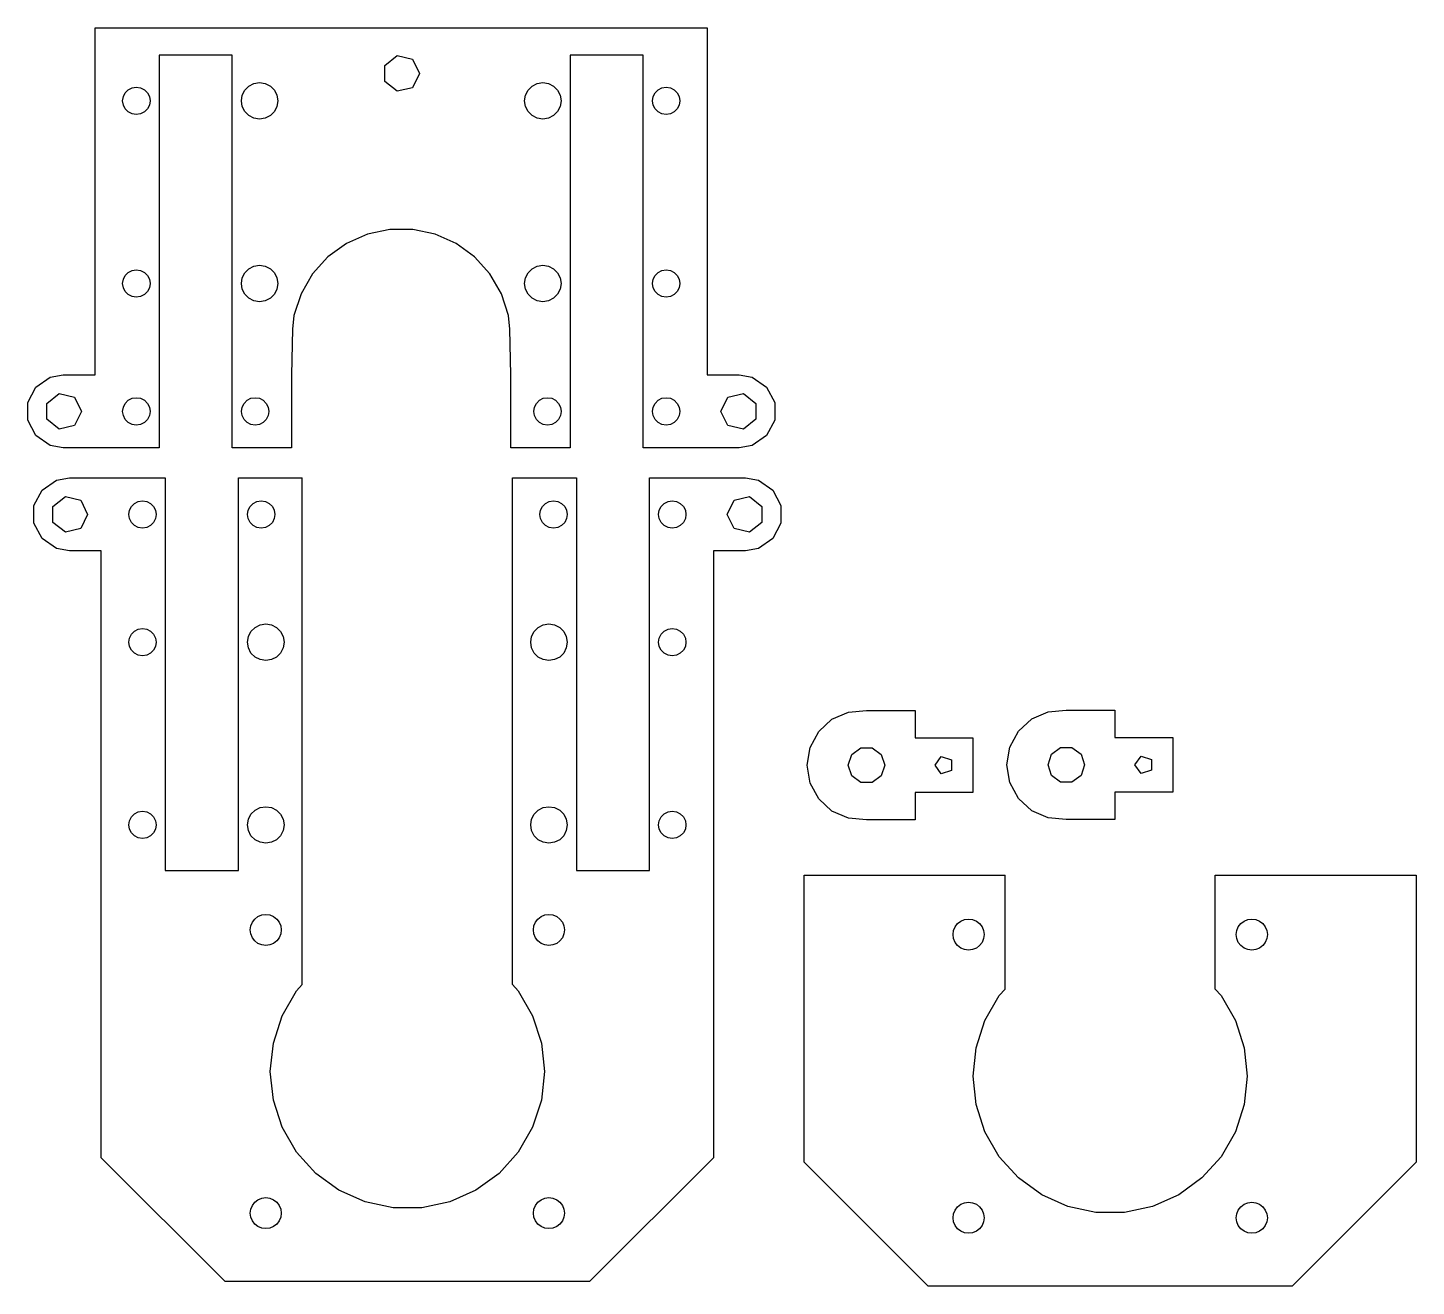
# Model space of a CAD drawing. Header units: inches. Extents: x -118 to 118, y -69 to 69.
# Drawn here: x -34 to 118, y -68.9 to 68.9 of the extents above; entities that cross this region are included whole.
import ezdxf

# ---------------------------------------------------------------- set-up
doc = ezdxf.new("R2010")
doc.units = ezdxf.units.IN
doc.header["$MEASUREMENT"] = 0

msp = doc.modelspace()

# ---------------------------------------------------------------- linework, layer by layer
for p, q in [((-26.58, 30.88), (-26.58, 68.88)), ((-26.58, 68.88), (40.42, 68.88)), ((40.42, 68.88), (40.42, 30.88)), ((-11.58, 65.88), (-19.58, 65.88)), ((-19.58, 65.88), (-19.58, 22.88)), ((-11.58, 22.88), (-11.58, 65.88)), ((5.12, 64.75), (6.48, 65.83)), ((6.48, 65.83), (8.17, 65.44)), ((8.17, 65.44), (8.92, 63.88)), ((33.42, 65.88), (25.42, 65.88)), ((25.42, 65.88), (25.42, 22.88)), ((33.42, 22.88), (33.42, 65.88)), ((5.12, 63.01), (5.12, 64.75)), ((8.92, 63.88), (8.17, 62.32)), ((-22.54, 62.31), (-22.08, 62.38)), ((-22.08, 62.38), (-21.61, 62.31)), ((-10.2, 62.06), (-9.75, 62.5)), ((-9.75, 62.5), (-9.2, 62.78)), ((-9.2, 62.78), (-8.58, 62.88)), ((-8.58, 62.88), (-7.96, 62.78)), ((-7.96, 62.78), (-7.4, 62.5)), ((-7.4, 62.5), (-6.96, 62.06)), ((6.48, 61.93), (5.12, 63.01)), ((8.17, 62.32), (6.48, 61.93)), ((20.8, 62.06), (21.25, 62.5)), ((21.25, 62.5), (21.8, 62.78)), ((21.8, 62.78), (22.42, 62.88)), ((22.42, 62.88), (23.04, 62.78)), ((23.04, 62.78), (23.6, 62.5)), ((23.6, 62.5), (24.04, 62.06)), ((35.46, 62.31), (35.92, 62.38)), ((35.92, 62.38), (36.39, 62.31)), ((-23.58, 60.88), (-23.5, 61.34)), ((-23.5, 60.42), (-23.58, 60.88)), ((-23.5, 61.34), (-23.29, 61.76)), ((-23.29, 61.76), (-22.96, 62.09)), ((-22.96, 62.09), (-22.54, 62.31)), ((-21.61, 62.31), (-21.2, 62.09)), ((-21.2, 62.09), (-20.86, 61.76)), ((-20.86, 61.76), (-20.65, 61.34)), ((-20.65, 61.34), (-20.58, 60.88)), ((-20.58, 60.88), (-20.65, 60.42)), ((-10.58, 60.88), (-10.48, 61.5)), ((-10.48, 60.26), (-10.58, 60.88)), ((-10.48, 61.5), (-10.2, 62.06)), ((-6.96, 62.06), (-6.68, 61.5)), ((-6.68, 61.5), (-6.58, 60.88)), ((-6.58, 60.88), (-6.68, 60.26)), ((20.42, 60.88), (20.52, 61.5)), ((20.52, 60.26), (20.42, 60.88)), ((20.52, 61.5), (20.8, 62.06)), ((24.04, 62.06), (24.32, 61.5)), ((24.32, 61.5), (24.42, 60.88)), ((24.42, 60.88), (24.32, 60.26)), ((34.42, 60.88), (34.5, 61.34)), ((34.5, 60.42), (34.42, 60.88)), ((34.5, 61.34), (34.71, 61.76)), ((34.71, 61.76), (35.04, 62.09)), ((35.04, 62.09), (35.46, 62.31)), ((36.39, 62.31), (36.8, 62.09)), ((36.8, 62.09), (37.14, 61.76)), ((37.14, 61.76), (37.35, 61.34)), ((37.35, 61.34), (37.42, 60.88)), ((37.42, 60.88), (37.35, 60.42)), ((-23.29, 60), (-23.5, 60.42)), ((-22.96, 59.67), (-23.29, 60)), ((-22.54, 59.45), (-22.96, 59.67)), ((-22.08, 59.38), (-22.54, 59.45)), ((-21.61, 59.45), (-22.08, 59.38)), ((-21.2, 59.67), (-21.61, 59.45)), ((-20.86, 60), (-21.2, 59.67)), ((-20.65, 60.42), (-20.86, 60)), ((-10.2, 59.7), (-10.48, 60.26)), ((-9.75, 59.26), (-10.2, 59.7)), ((-6.96, 59.7), (-7.4, 59.26)), ((-6.68, 60.26), (-6.96, 59.7)), ((20.8, 59.7), (20.52, 60.26)), ((21.25, 59.26), (20.8, 59.7)), ((24.04, 59.7), (23.6, 59.26)), ((24.32, 60.26), (24.04, 59.7)), ((34.71, 60), (34.5, 60.42)), ((35.04, 59.67), (34.71, 60)), ((35.46, 59.45), (35.04, 59.67)), ((35.92, 59.38), (35.46, 59.45)), ((36.39, 59.45), (35.92, 59.38)), ((36.8, 59.67), (36.39, 59.45)), ((37.14, 60), (36.8, 59.67)), ((37.35, 60.42), (37.14, 60)), ((-9.2, 58.98), (-9.75, 59.26)), ((-8.58, 58.88), (-9.2, 58.98)), ((-7.96, 58.98), (-8.58, 58.88)), ((-7.4, 59.26), (-7.96, 58.98)), ((21.8, 58.98), (21.25, 59.26)), ((22.42, 58.88), (21.8, 58.98)), ((23.04, 58.98), (22.42, 58.88)), ((23.6, 59.26), (23.04, 58.98)), ((3.21, 46.29), (0.92, 45.27)), ((5.67, 46.81), (3.21, 46.29)), ((8.18, 46.81), (5.67, 46.81)), ((10.63, 46.29), (8.18, 46.81)), ((12.92, 45.27), (10.63, 46.29)), ((0.92, 45.27), (-1.11, 43.8)), ((14.95, 43.8), (12.92, 45.27)), ((-9.75, 42.5), (-9.2, 42.78)), ((-9.2, 42.78), (-8.58, 42.88)), ((-8.58, 42.88), (-7.96, 42.78)), ((-7.96, 42.78), (-7.4, 42.5)), ((-1.11, 43.8), (-2.79, 41.93)), ((16.63, 41.93), (14.95, 43.8)), ((21.25, 42.5), (21.8, 42.78)), ((21.8, 42.78), (22.42, 42.88)), ((22.42, 42.88), (23.04, 42.78)), ((23.04, 42.78), (23.6, 42.5)), ((-23.58, 40.88), (-23.5, 41.34)), ((-23.5, 41.34), (-23.29, 41.76)), ((-23.29, 41.76), (-22.96, 42.09)), ((-22.96, 42.09), (-22.54, 42.31)), ((-22.54, 42.31), (-22.08, 42.38)), ((-22.08, 42.38), (-21.61, 42.31)), ((-21.61, 42.31), (-21.2, 42.09)), ((-21.2, 42.09), (-20.86, 41.76)), ((-20.86, 41.76), (-20.65, 41.34)), ((-20.65, 41.34), (-20.58, 40.88)), ((-10.58, 40.88), (-10.48, 41.5)), ((-10.48, 41.5), (-10.2, 42.06)), ((-10.2, 42.06), (-9.75, 42.5)), ((-7.4, 42.5), (-6.96, 42.06)), ((-6.96, 42.06), (-6.68, 41.5)), ((-6.68, 41.5), (-6.58, 40.88)), ((-2.79, 41.93), (-4.04, 39.76)), ((17.89, 39.76), (16.63, 41.93)), ((20.42, 40.88), (20.52, 41.5)), ((20.52, 41.5), (20.8, 42.06)), ((20.8, 42.06), (21.25, 42.5)), ((23.6, 42.5), (24.04, 42.06)), ((24.04, 42.06), (24.32, 41.5)), ((24.32, 41.5), (24.42, 40.88)), ((34.42, 40.88), (34.5, 41.34)), ((34.5, 41.34), (34.71, 41.76)), ((34.71, 41.76), (35.04, 42.09)), ((35.04, 42.09), (35.46, 42.31)), ((35.46, 42.31), (35.92, 42.38)), ((35.92, 42.38), (36.39, 42.31)), ((36.39, 42.31), (36.8, 42.09)), ((36.8, 42.09), (37.14, 41.76)), ((37.14, 41.76), (37.35, 41.34)), ((37.35, 41.34), (37.42, 40.88)), ((-23.5, 40.42), (-23.58, 40.88)), ((-23.29, 40), (-23.5, 40.42)), ((-22.96, 39.67), (-23.29, 40)), ((-22.54, 39.45), (-22.96, 39.67)), ((-21.2, 39.67), (-21.61, 39.45)), ((-20.86, 40), (-21.2, 39.67)), ((-20.65, 40.42), (-20.86, 40)), ((-20.58, 40.88), (-20.65, 40.42)), ((-10.48, 40.26), (-10.58, 40.88)), ((-10.2, 39.7), (-10.48, 40.26)), ((-9.75, 39.26), (-10.2, 39.7)), ((-6.96, 39.7), (-7.4, 39.26)), ((-6.68, 40.26), (-6.96, 39.7)), ((-6.58, 40.88), (-6.68, 40.26)), ((-4.04, 39.76), (-4.82, 37.37)), ((18.66, 37.37), (17.89, 39.76)), ((20.52, 40.26), (20.42, 40.88)), ((20.8, 39.7), (20.52, 40.26)), ((21.25, 39.26), (20.8, 39.7)), ((24.04, 39.7), (23.6, 39.26)), ((24.32, 40.26), (24.04, 39.7)), ((24.42, 40.88), (24.32, 40.26)), ((34.5, 40.42), (34.42, 40.88)), ((34.71, 40), (34.5, 40.42)), ((35.04, 39.67), (34.71, 40)), ((35.46, 39.45), (35.04, 39.67)), ((36.8, 39.67), (36.39, 39.45)), ((37.14, 40), (36.8, 39.67)), ((37.35, 40.42), (37.14, 40)), ((37.42, 40.88), (37.35, 40.42)), ((-22.08, 39.38), (-22.54, 39.45)), ((-21.61, 39.45), (-22.08, 39.38)), ((-9.2, 38.98), (-9.75, 39.26)), ((-8.58, 38.88), (-9.2, 38.98)), ((-7.96, 38.98), (-8.58, 38.88)), ((-7.4, 39.26), (-7.96, 38.98)), ((21.8, 38.98), (21.25, 39.26)), ((22.42, 38.88), (21.8, 38.98)), ((23.04, 38.98), (22.42, 38.88)), ((23.6, 39.26), (23.04, 38.98)), ((35.92, 39.38), (35.46, 39.45)), ((36.39, 39.45), (35.92, 39.38)), ((-4.82, 37.37), (-4.97, 35.88)), ((18.82, 35.88), (18.66, 37.37)), ((-4.97, 35.88), (-5.08, 30.88)), ((18.92, 30.88), (18.82, 35.88)), ((-33.07, 29.53), (-31.5, 30.62)), ((-31.5, 30.62), (-30.08, 30.88)), ((-30.08, 30.88), (-26.58, 30.88)), ((-5.08, 30.88), (-5.08, 22.88)), ((18.92, 22.88), (18.92, 30.88)), ((40.42, 30.88), (43.92, 30.88)), ((43.92, 30.88), (45.34, 30.62)), ((45.34, 30.62), (46.92, 29.53)), ((-33.96, 27.84), (-33.07, 29.53)), ((46.92, 29.53), (47.81, 27.84)), ((-33.96, 25.92), (-33.96, 27.84)), ((-31.88, 27.75), (-30.52, 28.83)), ((-31.88, 26.01), (-31.88, 27.75)), ((-30.52, 28.83), (-28.83, 28.44)), ((-28.83, 28.44), (-28.08, 26.88)), ((-23.5, 27.34), (-23.29, 27.76)), ((-23.29, 27.76), (-22.96, 28.09)), ((-22.96, 28.09), (-22.54, 28.31)), ((-22.54, 28.31), (-22.08, 28.38)), ((-22.08, 28.38), (-21.61, 28.31)), ((-21.61, 28.31), (-21.2, 28.09)), ((-21.2, 28.09), (-20.86, 27.76)), ((-20.86, 27.76), (-20.65, 27.34)), ((-10.5, 27.34), (-10.29, 27.76)), ((-10.29, 27.76), (-9.96, 28.09)), ((-9.96, 28.09), (-9.54, 28.31)), ((-9.54, 28.31), (-9.08, 28.38)), ((-9.08, 28.38), (-8.61, 28.31)), ((-8.61, 28.31), (-8.2, 28.09)), ((-8.2, 28.09), (-7.86, 27.76)), ((-7.86, 27.76), (-7.65, 27.34)), ((21.5, 27.34), (21.71, 27.76)), ((21.71, 27.76), (22.04, 28.09)), ((22.04, 28.09), (22.46, 28.31)), ((22.46, 28.31), (22.92, 28.38)), ((22.92, 28.38), (23.39, 28.31)), ((23.39, 28.31), (23.8, 28.09)), ((23.8, 28.09), (24.14, 27.76)), ((24.14, 27.76), (24.35, 27.34)), ((34.5, 27.34), (34.71, 27.76)), ((34.71, 27.76), (35.04, 28.09)), ((35.04, 28.09), (35.46, 28.31)), ((35.46, 28.31), (35.92, 28.38)), ((35.92, 28.38), (36.39, 28.31)), ((36.39, 28.31), (36.8, 28.09)), ((36.8, 28.09), (37.14, 27.76)), ((37.14, 27.76), (37.35, 27.34)), ((41.92, 26.88), (42.68, 28.44)), ((42.68, 28.44), (44.37, 28.83)), ((44.37, 28.83), (45.72, 27.75)), ((45.72, 27.75), (45.72, 26.01)), ((47.81, 27.84), (47.81, 25.92)), ((-33.07, 24.23), (-33.96, 25.92)), ((-30.52, 24.93), (-31.88, 26.01)), ((-28.08, 26.88), (-28.83, 25.32)), ((-23.58, 26.88), (-23.5, 27.34)), ((-23.5, 26.42), (-23.58, 26.88)), ((-23.29, 26), (-23.5, 26.42)), ((-22.96, 25.67), (-23.29, 26)), ((-20.86, 26), (-21.2, 25.67)), ((-20.65, 26.42), (-20.86, 26)), ((-20.65, 27.34), (-20.58, 26.88)), ((-20.58, 26.88), (-20.65, 26.42)), ((-10.58, 26.88), (-10.5, 27.34)), ((-10.5, 26.42), (-10.58, 26.88)), ((-10.29, 26), (-10.5, 26.42)), ((-9.96, 25.67), (-10.29, 26)), ((-7.86, 26), (-8.2, 25.67)), ((-7.65, 26.42), (-7.86, 26)), ((-7.65, 27.34), (-7.58, 26.88)), ((-7.58, 26.88), (-7.65, 26.42)), ((21.42, 26.88), (21.5, 27.34)), ((21.5, 26.42), (21.42, 26.88)), ((21.71, 26), (21.5, 26.42)), ((22.04, 25.67), (21.71, 26)), ((24.14, 26), (23.8, 25.67)), ((24.35, 26.42), (24.14, 26)), ((24.35, 27.34), (24.42, 26.88)), ((24.42, 26.88), (24.35, 26.42)), ((34.42, 26.88), (34.5, 27.34)), ((34.5, 26.42), (34.42, 26.88)), ((34.71, 26), (34.5, 26.42)), ((35.04, 25.67), (34.71, 26)), ((37.14, 26), (36.8, 25.67)), ((37.35, 26.42), (37.14, 26)), ((37.35, 27.34), (37.42, 26.88)), ((37.42, 26.88), (37.35, 26.42)), ((42.68, 25.32), (41.92, 26.88)), ((45.72, 26.01), (44.37, 24.93)), ((47.81, 25.92), (46.92, 24.23)), ((-28.83, 25.32), (-30.52, 24.93)), ((-22.54, 25.45), (-22.96, 25.67)), ((-22.08, 25.38), (-22.54, 25.45)), ((-21.61, 25.45), (-22.08, 25.38)), ((-21.2, 25.67), (-21.61, 25.45)), ((-9.54, 25.45), (-9.96, 25.67)), ((-9.08, 25.38), (-9.54, 25.45)), ((-8.61, 25.45), (-9.08, 25.38)), ((-8.2, 25.67), (-8.61, 25.45)), ((22.46, 25.45), (22.04, 25.67)), ((22.92, 25.38), (22.46, 25.45)), ((23.39, 25.45), (22.92, 25.38)), ((23.8, 25.67), (23.39, 25.45)), ((35.46, 25.45), (35.04, 25.67)), ((35.92, 25.38), (35.46, 25.45)), ((36.39, 25.45), (35.92, 25.38)), ((36.8, 25.67), (36.39, 25.45)), ((44.37, 24.93), (42.68, 25.32)), ((-31.5, 23.14), (-33.07, 24.23)), ((-30.08, 22.88), (-31.5, 23.14)), ((-19.58, 22.88), (-30.08, 22.88)), ((-5.08, 22.88), (-11.58, 22.88)), ((25.42, 22.88), (18.92, 22.88)), ((43.92, 22.88), (33.42, 22.88)), ((45.34, 23.14), (43.92, 22.88)), ((46.92, 24.23), (45.34, 23.14)), ((-33.29, 16.56), (-32.4, 18.25)), ((-32.4, 18.25), (-30.83, 19.34)), ((-30.83, 19.34), (-29.41, 19.6)), ((-29.41, 19.6), (-18.91, 19.6)), ((-18.91, 19.6), (-18.91, -23.4)), ((-10.91, -23.4), (-10.91, 19.6)), ((-10.91, 19.6), (-3.91, 19.6)), ((-3.91, -35.88), (-3.91, 19.6)), ((19.09, 19.6), (26.09, 19.6)), ((19.09, -35.88), (19.09, 19.6)), ((26.09, 19.6), (26.09, -23.4)), ((34.09, -23.4), (34.09, 19.6)), ((34.09, 19.6), (44.59, 19.6)), ((44.59, 19.6), (46.01, 19.34)), ((46.01, 19.34), (47.59, 18.25)), ((47.59, 18.25), (48.48, 16.56)), ((-31.21, 16.47), (-29.85, 17.55)), ((-29.85, 17.55), (-28.16, 17.16)), ((-28.16, 17.16), (-27.41, 15.6)), ((-22.62, 16.48), (-22.29, 16.81)), ((-22.29, 16.81), (-21.87, 17.03)), ((-21.87, 17.03), (-21.41, 17.1)), ((-21.41, 17.1), (-20.94, 17.03)), ((-20.94, 17.03), (-20.53, 16.81)), ((-20.53, 16.81), (-20.19, 16.48)), ((-9.62, 16.48), (-9.29, 16.81)), ((-9.29, 16.81), (-8.87, 17.03)), ((-8.87, 17.03), (-8.41, 17.1)), ((-8.41, 17.1), (-7.94, 17.03)), ((-7.94, 17.03), (-7.53, 16.81)), ((-7.53, 16.81), (-7.19, 16.48)), ((22.38, 16.48), (22.71, 16.81)), ((22.71, 16.81), (23.13, 17.03)), ((23.13, 17.03), (23.59, 17.1)), ((23.59, 17.1), (24.06, 17.03)), ((24.06, 17.03), (24.47, 16.81)), ((24.47, 16.81), (24.81, 16.48)), ((35.38, 16.48), (35.71, 16.81)), ((35.71, 16.81), (36.13, 17.03)), ((36.13, 17.03), (36.59, 17.1)), ((36.59, 17.1), (37.06, 17.03)), ((37.06, 17.03), (37.47, 16.81)), ((37.47, 16.81), (37.81, 16.48)), ((42.59, 15.6), (43.35, 17.16)), ((43.35, 17.16), (45.04, 17.55)), ((45.04, 17.55), (46.39, 16.47)), ((-33.29, 14.64), (-33.29, 16.56)), ((-31.21, 14.73), (-31.21, 16.47)), ((-27.41, 15.6), (-28.16, 14.04)), ((-22.91, 15.6), (-22.83, 16.06)), ((-22.83, 15.14), (-22.91, 15.6)), ((-22.83, 16.06), (-22.62, 16.48)), ((-20.19, 16.48), (-19.98, 16.06)), ((-19.98, 16.06), (-19.91, 15.6)), ((-19.91, 15.6), (-19.98, 15.14)), ((-9.91, 15.6), (-9.83, 16.06)), ((-9.83, 15.14), (-9.91, 15.6)), ((-9.83, 16.06), (-9.62, 16.48)), ((-7.19, 16.48), (-6.98, 16.06)), ((-6.98, 16.06), (-6.91, 15.6)), ((-6.91, 15.6), (-6.98, 15.14)), ((22.09, 15.6), (22.17, 16.06)), ((22.17, 15.14), (22.09, 15.6)), ((22.17, 16.06), (22.38, 16.48)), ((24.81, 16.48), (25.02, 16.06)), ((25.02, 16.06), (25.09, 15.6)), ((25.09, 15.6), (25.02, 15.14)), ((35.09, 15.6), (35.17, 16.06)), ((35.17, 15.14), (35.09, 15.6)), ((35.17, 16.06), (35.38, 16.48)), ((37.81, 16.48), (38.02, 16.06)), ((38.02, 16.06), (38.09, 15.6)), ((38.09, 15.6), (38.02, 15.14)), ((43.35, 14.04), (42.59, 15.6)), ((46.39, 16.47), (46.39, 14.73)), ((48.48, 16.56), (48.48, 14.64)), ((-32.4, 12.95), (-33.29, 14.64)), ((-29.85, 13.65), (-31.21, 14.73)), ((-28.16, 14.04), (-29.85, 13.65)), ((-22.62, 14.72), (-22.83, 15.14)), ((-22.29, 14.39), (-22.62, 14.72)), ((-21.87, 14.17), (-22.29, 14.39)), ((-21.41, 14.1), (-21.87, 14.17)), ((-20.94, 14.17), (-21.41, 14.1)), ((-20.53, 14.39), (-20.94, 14.17)), ((-20.19, 14.72), (-20.53, 14.39)), ((-19.98, 15.14), (-20.19, 14.72)), ((-9.62, 14.72), (-9.83, 15.14)), ((-9.29, 14.39), (-9.62, 14.72)), ((-8.87, 14.17), (-9.29, 14.39)), ((-8.41, 14.1), (-8.87, 14.17)), ((-7.94, 14.17), (-8.41, 14.1)), ((-7.53, 14.39), (-7.94, 14.17)), ((-7.19, 14.72), (-7.53, 14.39)), ((-6.98, 15.14), (-7.19, 14.72)), ((22.38, 14.72), (22.17, 15.14)), ((22.71, 14.39), (22.38, 14.72)), ((23.13, 14.17), (22.71, 14.39)), ((23.59, 14.1), (23.13, 14.17)), ((24.06, 14.17), (23.59, 14.1)), ((24.47, 14.39), (24.06, 14.17)), ((24.81, 14.72), (24.47, 14.39)), ((25.02, 15.14), (24.81, 14.72)), ((35.38, 14.72), (35.17, 15.14)), ((35.71, 14.39), (35.38, 14.72)), ((36.13, 14.17), (35.71, 14.39)), ((36.59, 14.1), (36.13, 14.17)), ((37.06, 14.17), (36.59, 14.1)), ((37.47, 14.39), (37.06, 14.17)), ((37.81, 14.72), (37.47, 14.39)), ((38.02, 15.14), (37.81, 14.72)), ((45.04, 13.65), (43.35, 14.04)), ((46.39, 14.73), (45.04, 13.65)), ((48.48, 14.64), (47.59, 12.95)), ((-30.83, 11.86), (-32.4, 12.95)), ((47.59, 12.95), (46.01, 11.86)), ((-29.41, 11.6), (-30.83, 11.86)), ((-25.91, 11.6), (-29.41, 11.6)), ((-25.91, -54.83), (-25.91, 11.6)), ((44.59, 11.6), (41.09, 11.6)), ((41.09, 11.6), (41.09, -54.83)), ((46.01, 11.86), (44.59, 11.6)), ((-21.87, 3.03), (-21.41, 3.1)), ((-21.41, 3.1), (-20.94, 3.03)), ((-9.53, 2.78), (-9.08, 3.22)), ((-9.08, 3.22), (-8.53, 3.5)), ((-8.53, 3.5), (-7.91, 3.6)), ((-7.91, 3.6), (-7.29, 3.5)), ((-7.29, 3.5), (-6.73, 3.22)), ((-6.73, 3.22), (-6.29, 2.78)), ((21.47, 2.78), (21.92, 3.22)), ((21.92, 3.22), (22.47, 3.5)), ((22.47, 3.5), (23.09, 3.6)), ((23.09, 3.6), (23.71, 3.5)), ((23.71, 3.5), (24.27, 3.22)), ((24.27, 3.22), (24.71, 2.78)), ((36.13, 3.03), (36.59, 3.1)), ((36.59, 3.1), (37.06, 3.03)), ((-22.91, 1.6), (-22.83, 2.06)), ((-22.83, 1.14), (-22.91, 1.6)), ((-22.83, 2.06), (-22.62, 2.48)), ((-22.62, 2.48), (-22.29, 2.81)), ((-22.29, 2.81), (-21.87, 3.03)), ((-20.94, 3.03), (-20.53, 2.81)), ((-20.53, 2.81), (-20.19, 2.48)), ((-20.19, 2.48), (-19.98, 2.06)), ((-19.98, 2.06), (-19.91, 1.6)), ((-19.91, 1.6), (-19.98, 1.14)), ((-9.91, 1.6), (-9.81, 2.22)), ((-9.81, 0.98), (-9.91, 1.6)), ((-9.81, 2.22), (-9.53, 2.78)), ((-6.29, 2.78), (-6.01, 2.22)), ((-6.01, 2.22), (-5.91, 1.6)), ((-5.91, 1.6), (-6.01, 0.98)), ((21.09, 1.6), (21.19, 2.22)), ((21.19, 0.98), (21.09, 1.6)), ((21.19, 2.22), (21.47, 2.78)), ((24.71, 2.78), (24.99, 2.22)), ((24.99, 2.22), (25.09, 1.6)), ((25.09, 1.6), (24.99, 0.98)), ((35.09, 1.6), (35.17, 2.06)), ((35.17, 1.14), (35.09, 1.6)), ((35.17, 2.06), (35.38, 2.48)), ((35.38, 2.48), (35.71, 2.81)), ((35.71, 2.81), (36.13, 3.03)), ((37.06, 3.03), (37.47, 2.81)), ((37.47, 2.81), (37.81, 2.48)), ((37.81, 2.48), (38.02, 2.06)), ((38.02, 2.06), (38.09, 1.6)), ((38.09, 1.6), (38.02, 1.14)), ((-22.62, 0.72), (-22.83, 1.14)), ((-22.29, 0.39), (-22.62, 0.72)), ((-21.87, 0.17), (-22.29, 0.39)), ((-21.41, 0.1), (-21.87, 0.17)), ((-20.94, 0.17), (-21.41, 0.1)), ((-20.53, 0.39), (-20.94, 0.17)), ((-20.19, 0.72), (-20.53, 0.39)), ((-19.98, 1.14), (-20.19, 0.72)), ((-9.53, 0.42), (-9.81, 0.98)), ((-9.08, -0.02), (-9.53, 0.42)), ((-6.29, 0.42), (-6.73, -0.02)), ((-6.01, 0.98), (-6.29, 0.42)), ((21.47, 0.42), (21.19, 0.98)), ((21.92, -0.02), (21.47, 0.42)), ((24.71, 0.42), (24.27, -0.02)), ((24.99, 0.98), (24.71, 0.42)), ((35.38, 0.72), (35.17, 1.14)), ((35.71, 0.39), (35.38, 0.72)), ((36.13, 0.17), (35.71, 0.39)), ((36.59, 0.1), (36.13, 0.17)), ((37.06, 0.17), (36.59, 0.1)), ((37.47, 0.39), (37.06, 0.17)), ((37.81, 0.72), (37.47, 0.39)), ((38.02, 1.14), (37.81, 0.72)), ((-8.53, -0.3), (-9.08, -0.02)), ((-7.91, -0.4), (-8.53, -0.3)), ((-7.29, -0.3), (-7.91, -0.4)), ((-6.73, -0.02), (-7.29, -0.3)), ((22.47, -0.3), (21.92, -0.02)), ((23.09, -0.4), (22.47, -0.3)), ((23.71, -0.3), (23.09, -0.4)), ((24.27, -0.02), (23.71, -0.3)), ((54.07, -6.83), (55.88, -6.04)), ((55.88, -6.04), (57.85, -5.88)), ((57.85, -5.88), (63.18, -5.86)), ((63.18, -5.86), (63.18, -8.86)), ((75.94, -6.79), (77.75, -6)), ((77.75, -6), (79.71, -5.84)), ((79.71, -5.84), (85.04, -5.82)), ((85.04, -5.82), (85.04, -8.82)), ((52.62, -8.17), (54.07, -6.83)), ((74.48, -8.13), (75.94, -6.79)), ((51.68, -9.91), (52.62, -8.17)), ((63.18, -8.86), (69.5, -8.86)), ((69.5, -8.86), (69.5, -14.86)), ((73.54, -9.87), (74.48, -8.13)), ((85.04, -8.82), (91.37, -8.82)), ((91.37, -8.82), (91.37, -14.82)), ((51.35, -11.86), (51.68, -9.91)), ((56.23, -10.68), (57.23, -9.96)), ((57.23, -9.96), (58.47, -9.96)), ((58.47, -9.96), (59.47, -10.68)), ((73.22, -11.82), (73.54, -9.87)), ((78.1, -10.64), (79.1, -9.91)), ((79.1, -9.91), (80.34, -9.91)), ((80.34, -9.91), (81.34, -10.64)), ((51.68, -13.81), (51.35, -11.86)), ((55.85, -11.86), (56.23, -10.68)), ((56.23, -13.03), (55.85, -11.86)), ((59.47, -10.68), (59.85, -11.86)), ((59.85, -11.86), (59.47, -13.03)), ((65.35, -11.86), (66.04, -10.91)), ((66.04, -12.81), (65.35, -11.86)), ((66.04, -10.91), (67.16, -11.27)), ((67.16, -11.27), (67.16, -12.45)), ((73.54, -13.76), (73.22, -11.82)), ((77.72, -11.82), (78.1, -10.64)), ((78.1, -12.99), (77.72, -11.82)), ((81.34, -10.64), (81.72, -11.82)), ((81.72, -11.82), (81.34, -12.99)), ((87.22, -11.82), (87.91, -10.87)), ((87.91, -12.77), (87.22, -11.82)), ((87.91, -10.87), (89.03, -11.23)), ((89.03, -11.23), (89.03, -12.4)), ((57.23, -13.76), (56.23, -13.03)), ((59.47, -13.03), (58.47, -13.76)), ((67.16, -12.45), (66.04, -12.81)), ((79.1, -13.72), (78.1, -12.99)), ((81.34, -12.99), (80.34, -13.72)), ((89.03, -12.4), (87.91, -12.77)), ((52.62, -15.54), (51.68, -13.81)), ((58.47, -13.76), (57.23, -13.76)), ((69.5, -14.86), (63.18, -14.86)), ((63.18, -14.86), (63.18, -17.85)), ((74.48, -15.5), (73.54, -13.76)), ((80.34, -13.72), (79.1, -13.72)), ((91.37, -14.82), (85.04, -14.82)), ((85.04, -14.82), (85.04, -17.81)), ((-9.08, -16.78), (-8.53, -16.5)), ((-8.53, -16.5), (-7.91, -16.4)), ((-7.91, -16.4), (-7.29, -16.5)), ((-7.29, -16.5), (-6.73, -16.78)), ((21.92, -16.78), (22.47, -16.5)), ((22.47, -16.5), (23.09, -16.4)), ((23.09, -16.4), (23.71, -16.5)), ((23.71, -16.5), (24.27, -16.78)), ((54.07, -16.88), (52.62, -15.54)), ((75.94, -16.84), (74.48, -15.5)), ((-22.91, -18.4), (-22.83, -17.94)), ((-22.83, -17.94), (-22.62, -17.52)), ((-22.62, -17.52), (-22.29, -17.19)), ((-22.29, -17.19), (-21.87, -16.97)), ((-21.87, -16.97), (-21.41, -16.9)), ((-21.41, -16.9), (-20.94, -16.97)), ((-20.94, -16.97), (-20.53, -17.19)), ((-20.53, -17.19), (-20.19, -17.52)), ((-20.19, -17.52), (-19.98, -17.94)), ((-19.98, -17.94), (-19.91, -18.4)), ((-9.91, -18.4), (-9.81, -17.78)), ((-9.81, -17.78), (-9.53, -17.22)), ((-9.53, -17.22), (-9.08, -16.78)), ((-6.73, -16.78), (-6.29, -17.22)), ((-6.29, -17.22), (-6.01, -17.78)), ((-6.01, -17.78), (-5.91, -18.4)), ((21.09, -18.4), (21.19, -17.78)), ((21.19, -17.78), (21.47, -17.22)), ((21.47, -17.22), (21.92, -16.78)), ((24.27, -16.78), (24.71, -17.22)), ((24.71, -17.22), (24.99, -17.78)), ((24.99, -17.78), (25.09, -18.4)), ((35.09, -18.4), (35.17, -17.94)), ((35.17, -17.94), (35.38, -17.52)), ((35.38, -17.52), (35.71, -17.19)), ((35.71, -17.19), (36.13, -16.97)), ((36.13, -16.97), (36.59, -16.9)), ((36.59, -16.9), (37.06, -16.97)), ((37.06, -16.97), (37.47, -17.19)), ((37.47, -17.19), (37.81, -17.52)), ((37.81, -17.52), (38.02, -17.94)), ((38.02, -17.94), (38.09, -18.4)), ((55.88, -17.67), (54.07, -16.88)), ((57.85, -17.84), (55.88, -17.67)), ((63.18, -17.85), (57.85, -17.84)), ((77.75, -17.63), (75.94, -16.84)), ((79.71, -17.8), (77.75, -17.63)), ((85.04, -17.81), (79.71, -17.8)), ((-22.83, -18.86), (-22.91, -18.4)), ((-22.62, -19.28), (-22.83, -18.86)), ((-22.29, -19.61), (-22.62, -19.28)), ((-21.87, -19.83), (-22.29, -19.61)), ((-20.53, -19.61), (-20.94, -19.83)), ((-20.19, -19.28), (-20.53, -19.61)), ((-19.98, -18.86), (-20.19, -19.28)), ((-19.91, -18.4), (-19.98, -18.86)), ((-9.81, -19.02), (-9.91, -18.4)), ((-9.53, -19.58), (-9.81, -19.02)), ((-9.08, -20.02), (-9.53, -19.58)), ((-6.29, -19.58), (-6.73, -20.02)), ((-6.01, -19.02), (-6.29, -19.58)), ((-5.91, -18.4), (-6.01, -19.02)), ((21.19, -19.02), (21.09, -18.4)), ((21.47, -19.58), (21.19, -19.02)), ((21.92, -20.02), (21.47, -19.58)), ((24.71, -19.58), (24.27, -20.02)), ((24.99, -19.02), (24.71, -19.58)), ((25.09, -18.4), (24.99, -19.02)), ((35.17, -18.86), (35.09, -18.4)), ((35.38, -19.28), (35.17, -18.86)), ((35.71, -19.61), (35.38, -19.28)), ((36.13, -19.83), (35.71, -19.61)), ((37.47, -19.61), (37.06, -19.83)), ((37.81, -19.28), (37.47, -19.61)), ((38.02, -18.86), (37.81, -19.28)), ((38.09, -18.4), (38.02, -18.86)), ((-21.41, -19.9), (-21.87, -19.83)), ((-20.94, -19.83), (-21.41, -19.9)), ((-8.53, -20.3), (-9.08, -20.02)), ((-7.91, -20.4), (-8.53, -20.3)), ((-7.29, -20.3), (-7.91, -20.4)), ((-6.73, -20.02), (-7.29, -20.3)), ((22.47, -20.3), (21.92, -20.02)), ((23.09, -20.4), (22.47, -20.3)), ((23.71, -20.3), (23.09, -20.4)), ((24.27, -20.02), (23.71, -20.3)), ((36.59, -19.9), (36.13, -19.83)), ((37.06, -19.83), (36.59, -19.9)), ((-18.91, -23.4), (-10.91, -23.4)), ((26.09, -23.4), (34.09, -23.4)), ((51.03, -23.91), (73.03, -23.91)), ((51.03, -55.33), (51.03, -23.91)), ((73.03, -36.38), (73.03, -23.91)), ((96.03, -36.38), (96.03, -23.91)), ((96.03, -23.91), (118.03, -23.91)), ((118.03, -23.91), (118.03, -55.33)), ((-9.38, -29.05), (-9.11, -28.7)), ((-9.11, -28.7), (-8.76, -28.43)), ((-8.76, -28.43), (-8.35, -28.26)), ((-8.35, -28.26), (-7.91, -28.2)), ((-7.91, -28.2), (-7.47, -28.26)), ((-7.47, -28.26), (-7.06, -28.43)), ((-7.06, -28.43), (-6.71, -28.7)), ((-6.71, -28.7), (-6.44, -29.05)), ((21.62, -29.05), (21.89, -28.7)), ((21.89, -28.7), (22.24, -28.43)), ((22.24, -28.43), (22.65, -28.26)), ((22.65, -28.26), (23.09, -28.2)), ((23.09, -28.2), (23.53, -28.26)), ((23.53, -28.26), (23.94, -28.43)), ((23.94, -28.43), (24.29, -28.7)), ((24.29, -28.7), (24.56, -29.05)), ((68.18, -28.93), (68.59, -28.76)), ((68.59, -28.76), (69.03, -28.71)), ((69.03, -28.71), (69.47, -28.76)), ((69.47, -28.76), (69.88, -28.93)), ((99.18, -28.93), (99.59, -28.76)), ((99.59, -28.76), (100.03, -28.71)), ((100.03, -28.71), (100.47, -28.76)), ((100.47, -28.76), (100.88, -28.93)), ((-9.61, -29.9), (-9.55, -29.46)), ((-9.55, -30.34), (-9.61, -29.9)), ((-9.55, -29.46), (-9.38, -29.05)), ((-9.38, -30.75), (-9.55, -30.34)), ((-6.44, -29.05), (-6.27, -29.46)), ((-6.27, -30.34), (-6.44, -30.75)), ((-6.27, -29.46), (-6.21, -29.9)), ((-6.21, -29.9), (-6.27, -30.34)), ((21.39, -29.9), (21.45, -29.46)), ((21.45, -30.34), (21.39, -29.9)), ((21.45, -29.46), (21.62, -29.05)), ((21.62, -30.75), (21.45, -30.34)), ((24.56, -29.05), (24.73, -29.46)), ((24.73, -30.34), (24.56, -30.75)), ((24.73, -29.46), (24.79, -29.9)), ((24.79, -29.9), (24.73, -30.34)), ((67.33, -30.41), (67.38, -29.97)), ((67.38, -29.97), (67.55, -29.56)), ((67.55, -29.56), (67.82, -29.2)), ((67.82, -29.2), (68.18, -28.93)), ((69.88, -28.93), (70.23, -29.2)), ((70.23, -29.2), (70.5, -29.56)), ((70.5, -29.56), (70.67, -29.97)), ((70.67, -29.97), (70.73, -30.41)), ((98.33, -30.41), (98.38, -29.97)), ((98.38, -29.97), (98.55, -29.56)), ((98.55, -29.56), (98.82, -29.2)), ((98.82, -29.2), (99.18, -28.93)), ((100.88, -28.93), (101.23, -29.2)), ((101.23, -29.2), (101.5, -29.56)), ((101.5, -29.56), (101.67, -29.97)), ((101.67, -29.97), (101.73, -30.41)), ((-9.11, -31.1), (-9.38, -30.75)), ((-8.76, -31.37), (-9.11, -31.1)), ((-8.35, -31.54), (-8.76, -31.37)), ((-7.91, -31.6), (-8.35, -31.54)), ((-7.47, -31.54), (-7.91, -31.6)), ((-7.06, -31.37), (-7.47, -31.54)), ((-6.71, -31.1), (-7.06, -31.37)), ((-6.44, -30.75), (-6.71, -31.1)), ((21.89, -31.1), (21.62, -30.75)), ((22.24, -31.37), (21.89, -31.1)), ((22.65, -31.54), (22.24, -31.37)), ((23.09, -31.6), (22.65, -31.54)), ((23.53, -31.54), (23.09, -31.6)), ((23.94, -31.37), (23.53, -31.54)), ((24.29, -31.1), (23.94, -31.37)), ((24.56, -30.75), (24.29, -31.1)), ((67.38, -30.85), (67.33, -30.41)), ((67.55, -31.26), (67.38, -30.85)), ((67.82, -31.61), (67.55, -31.26)), ((68.18, -31.88), (67.82, -31.61)), ((68.59, -32.05), (68.18, -31.88)), ((69.88, -31.88), (69.47, -32.05)), ((70.23, -31.61), (69.88, -31.88)), ((70.5, -31.26), (70.23, -31.61)), ((70.67, -30.85), (70.5, -31.26)), ((70.73, -30.41), (70.67, -30.85)), ((98.38, -30.85), (98.33, -30.41)), ((98.55, -31.26), (98.38, -30.85)), ((98.82, -31.61), (98.55, -31.26)), ((99.18, -31.88), (98.82, -31.61)), ((99.59, -32.05), (99.18, -31.88)), ((100.88, -31.88), (100.47, -32.05)), ((101.23, -31.61), (100.88, -31.88)), ((101.5, -31.26), (101.23, -31.61)), ((101.67, -30.85), (101.5, -31.26)), ((101.73, -30.41), (101.67, -30.85)), ((69.03, -32.11), (68.59, -32.05)), ((69.47, -32.05), (69.03, -32.11)), ((100.03, -32.11), (99.59, -32.05)), ((100.47, -32.05), (100.03, -32.11)), ((-4.54, -36.58), (-3.91, -35.88)), ((19.09, -35.88), (19.73, -36.58)), ((72.39, -37.09), (73.03, -36.38)), ((96.03, -36.38), (96.66, -37.09)), ((-6.11, -39.3), (-4.54, -36.58)), ((19.73, -36.58), (21.3, -39.3)), ((70.82, -39.8), (72.39, -37.09)), ((96.66, -37.09), (98.23, -39.8)), ((-7.08, -42.28), (-6.11, -39.3)), ((21.3, -39.3), (22.26, -42.28)), ((69.85, -42.79), (70.82, -39.8)), ((98.23, -39.8), (99.2, -42.79)), ((-7.41, -45.4), (-7.08, -42.28)), ((22.26, -42.28), (22.59, -45.4)), ((69.53, -45.91), (69.85, -42.79)), ((99.2, -42.79), (99.53, -45.91)), ((-7.08, -48.52), (-7.41, -45.4)), ((22.59, -45.4), (22.26, -48.52)), ((69.85, -49.02), (69.53, -45.91)), ((99.53, -45.91), (99.2, -49.02)), ((-6.11, -51.5), (-7.08, -48.52)), ((22.26, -48.52), (21.3, -51.5)), ((70.82, -52.01), (69.85, -49.02)), ((99.2, -49.02), (98.23, -52.01)), ((-4.54, -54.22), (-6.11, -51.5)), ((21.3, -51.5), (19.73, -54.22)), ((72.39, -54.72), (70.82, -52.01)), ((98.23, -52.01), (96.66, -54.72)), ((-2.44, -56.55), (-4.54, -54.22)), ((19.73, -54.22), (17.63, -56.55)), ((-12.34, -68.4), (-25.91, -54.83)), ((41.09, -54.83), (27.52, -68.4)), ((64.6, -68.91), (51.03, -55.33)), ((74.49, -57.05), (72.39, -54.72)), ((96.66, -54.72), (94.56, -57.05)), ((118.03, -55.33), (104.45, -68.91)), ((0.09, -58.39), (-2.44, -56.55)), ((17.63, -56.55), (15.09, -58.39)), ((77.03, -58.9), (74.49, -57.05)), ((94.56, -57.05), (92.03, -58.9)), ((-8.76, -59.43), (-8.35, -59.26)), ((-8.35, -59.26), (-7.91, -59.2)), ((-7.91, -59.2), (-7.47, -59.26)), ((-7.47, -59.26), (-7.06, -59.43)), ((2.96, -59.67), (0.09, -58.39)), ((15.09, -58.39), (12.23, -59.67)), ((22.24, -59.43), (22.65, -59.26)), ((22.65, -59.26), (23.09, -59.2)), ((23.09, -59.2), (23.53, -59.26)), ((23.53, -59.26), (23.94, -59.43)), ((79.89, -60.17), (77.03, -58.9)), ((92.03, -58.9), (89.16, -60.17)), ((-9.61, -60.9), (-9.55, -60.46)), ((-9.55, -60.46), (-9.38, -60.05)), ((-9.38, -60.05), (-9.11, -59.7)), ((-9.11, -59.7), (-8.76, -59.43)), ((-7.06, -59.43), (-6.71, -59.7)), ((-6.71, -59.7), (-6.44, -60.05)), ((-6.44, -60.05), (-6.27, -60.46)), ((-6.27, -60.46), (-6.21, -60.9)), ((6.02, -60.32), (2.96, -59.67)), ((9.16, -60.32), (6.02, -60.32)), ((12.23, -59.67), (9.16, -60.32)), ((21.39, -60.9), (21.45, -60.46)), ((21.45, -60.46), (21.62, -60.05)), ((21.62, -60.05), (21.89, -59.7)), ((21.89, -59.7), (22.24, -59.43)), ((23.94, -59.43), (24.29, -59.7)), ((24.29, -59.7), (24.56, -60.05)), ((24.56, -60.05), (24.73, -60.46)), ((24.73, -60.46), (24.79, -60.9)), ((67.38, -60.97), (67.55, -60.56)), ((67.55, -60.56), (67.82, -60.2)), ((67.82, -60.2), (68.18, -59.93)), ((68.18, -59.93), (68.59, -59.76)), ((68.59, -59.76), (69.03, -59.71)), ((69.03, -59.71), (69.47, -59.76)), ((69.47, -59.76), (69.88, -59.93)), ((69.88, -59.93), (70.23, -60.2)), ((70.23, -60.2), (70.5, -60.56)), ((70.5, -60.56), (70.67, -60.97)), ((82.96, -60.82), (79.89, -60.17)), ((89.16, -60.17), (86.09, -60.82)), ((98.38, -60.97), (98.55, -60.56)), ((98.55, -60.56), (98.82, -60.2)), ((98.82, -60.2), (99.18, -59.93)), ((99.18, -59.93), (99.59, -59.76)), ((99.59, -59.76), (100.03, -59.71)), ((100.03, -59.71), (100.47, -59.76)), ((100.47, -59.76), (100.88, -59.93)), ((100.88, -59.93), (101.23, -60.2)), ((101.23, -60.2), (101.5, -60.56)), ((101.5, -60.56), (101.67, -60.97)), ((-9.55, -61.34), (-9.61, -60.9)), ((-9.38, -61.75), (-9.55, -61.34)), ((-9.11, -62.1), (-9.38, -61.75)), ((-8.76, -62.37), (-9.11, -62.1)), ((-6.71, -62.1), (-7.06, -62.37)), ((-6.44, -61.75), (-6.71, -62.1)), ((-6.27, -61.34), (-6.44, -61.75)), ((-6.21, -60.9), (-6.27, -61.34)), ((21.45, -61.34), (21.39, -60.9)), ((21.62, -61.75), (21.45, -61.34)), ((21.89, -62.1), (21.62, -61.75)), ((22.24, -62.37), (21.89, -62.1)), ((24.29, -62.1), (23.94, -62.37)), ((24.56, -61.75), (24.29, -62.1)), ((24.73, -61.34), (24.56, -61.75)), ((24.79, -60.9), (24.73, -61.34)), ((67.33, -61.41), (67.38, -60.97)), ((67.38, -61.85), (67.33, -61.41)), ((67.55, -62.26), (67.38, -61.85)), ((67.82, -62.61), (67.55, -62.26)), ((70.5, -62.26), (70.23, -62.61)), ((70.67, -61.85), (70.5, -62.26)), ((70.67, -60.97), (70.73, -61.41)), ((70.73, -61.41), (70.67, -61.85)), ((86.09, -60.82), (82.96, -60.82)), ((98.33, -61.41), (98.38, -60.97)), ((98.38, -61.85), (98.33, -61.41)), ((98.55, -62.26), (98.38, -61.85)), ((98.82, -62.61), (98.55, -62.26)), ((101.5, -62.26), (101.23, -62.61)), ((101.67, -61.85), (101.5, -62.26)), ((101.67, -60.97), (101.73, -61.41)), ((101.73, -61.41), (101.67, -61.85)), ((-8.35, -62.54), (-8.76, -62.37)), ((-7.91, -62.6), (-8.35, -62.54)), ((-7.47, -62.54), (-7.91, -62.6)), ((-7.06, -62.37), (-7.47, -62.54)), ((22.65, -62.54), (22.24, -62.37)), ((23.09, -62.6), (22.65, -62.54)), ((23.53, -62.54), (23.09, -62.6)), ((23.94, -62.37), (23.53, -62.54)), ((68.18, -62.88), (67.82, -62.61)), ((68.59, -63.05), (68.18, -62.88)), ((69.03, -63.11), (68.59, -63.05)), ((69.47, -63.05), (69.03, -63.11)), ((69.88, -62.88), (69.47, -63.05)), ((70.23, -62.61), (69.88, -62.88)), ((99.18, -62.88), (98.82, -62.61)), ((99.59, -63.05), (99.18, -62.88)), ((100.03, -63.11), (99.59, -63.05)), ((100.47, -63.05), (100.03, -63.11)), ((100.88, -62.88), (100.47, -63.05)), ((101.23, -62.61), (100.88, -62.88)), ((27.52, -68.4), (-12.34, -68.4)), ((104.45, -68.91), (64.6, -68.91))]:
    msp.add_line(p, q)

doc.saveas('drawing.dxf')
